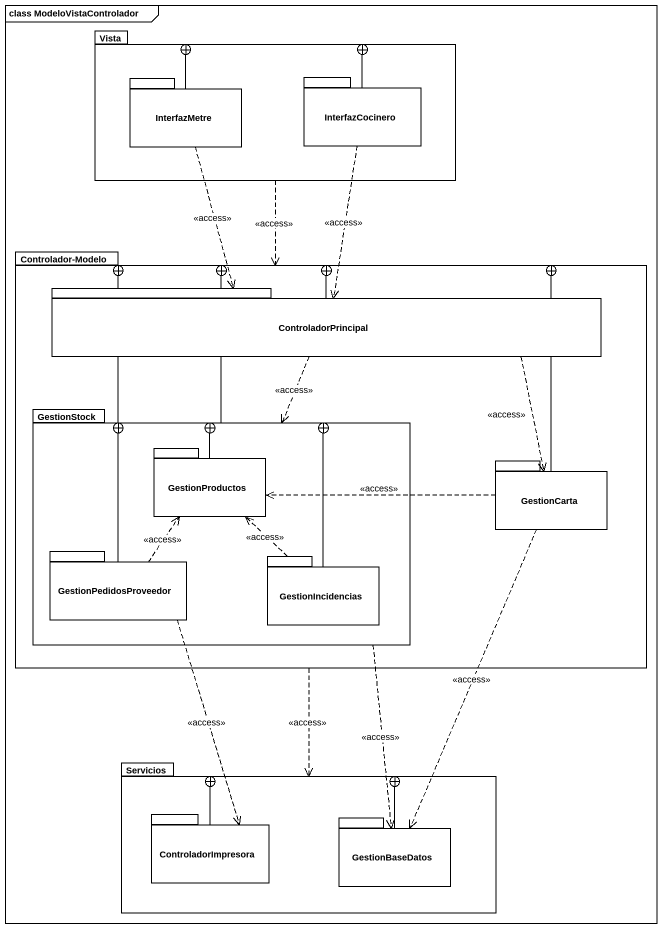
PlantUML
@startuml
mainframe class ModeloVistaControlador
package Vista {
  package InterfazMetre {
  }
  package InterfazCocinero {
  }
}
package "Controlador-Modelo" as Controlador_Modelo {
  package ControladorPrincipal {
  }
  package GestionStock {
    package GestionProductos {
    }
    package GestionPedidosProveedor {
    }
    package GestionIncidencias {
    }
  }
  package GestionCarta {
  }
}
package Servicios {
  package ControladorImpresora {
  }
  package GestionBaseDatos {
  }
}
Vista ..> Controlador_Modelo : <<access>>
InterfazMetre -right-+ Vista
InterfazMetre ..> ControladorPrincipal : <<access>>
InterfazCocinero -left-+ Vista
InterfazCocinero ..> ControladorPrincipal : <<access>>
Controlador_Modelo ..> Servicios : <<access>>
ControladorPrincipal --+ Controlador_Modelo
ControladorPrincipal ..> GestionStock : <<access>>
ControladorPrincipal ..> GestionCarta : <<access>>
GestionStock -up-+ Controlador_Modelo
GestionStock ..> GestionBaseDatos : <<access>>
GestionProductos --+ GestionStock
GestionCarta -left-+ Controlador_Modelo
GestionCarta .left.> GestionProductos : <<access>>
GestionCarta ..> GestionBaseDatos : <<access>>
GestionPedidosProveedor -right-+ Controlador_Modelo
GestionPedidosProveedor -right-+ GestionStock
GestionPedidosProveedor .up.> GestionProductos : <<access>>
GestionPedidosProveedor ..> ControladorImpresora : <<access>>
GestionIncidencias -up-+ GestionStock
GestionIncidencias .up.> GestionProductos : <<access>>
ControladorImpresora -right-+ Servicios
GestionBaseDatos -left-+ Servicios
@enduml
